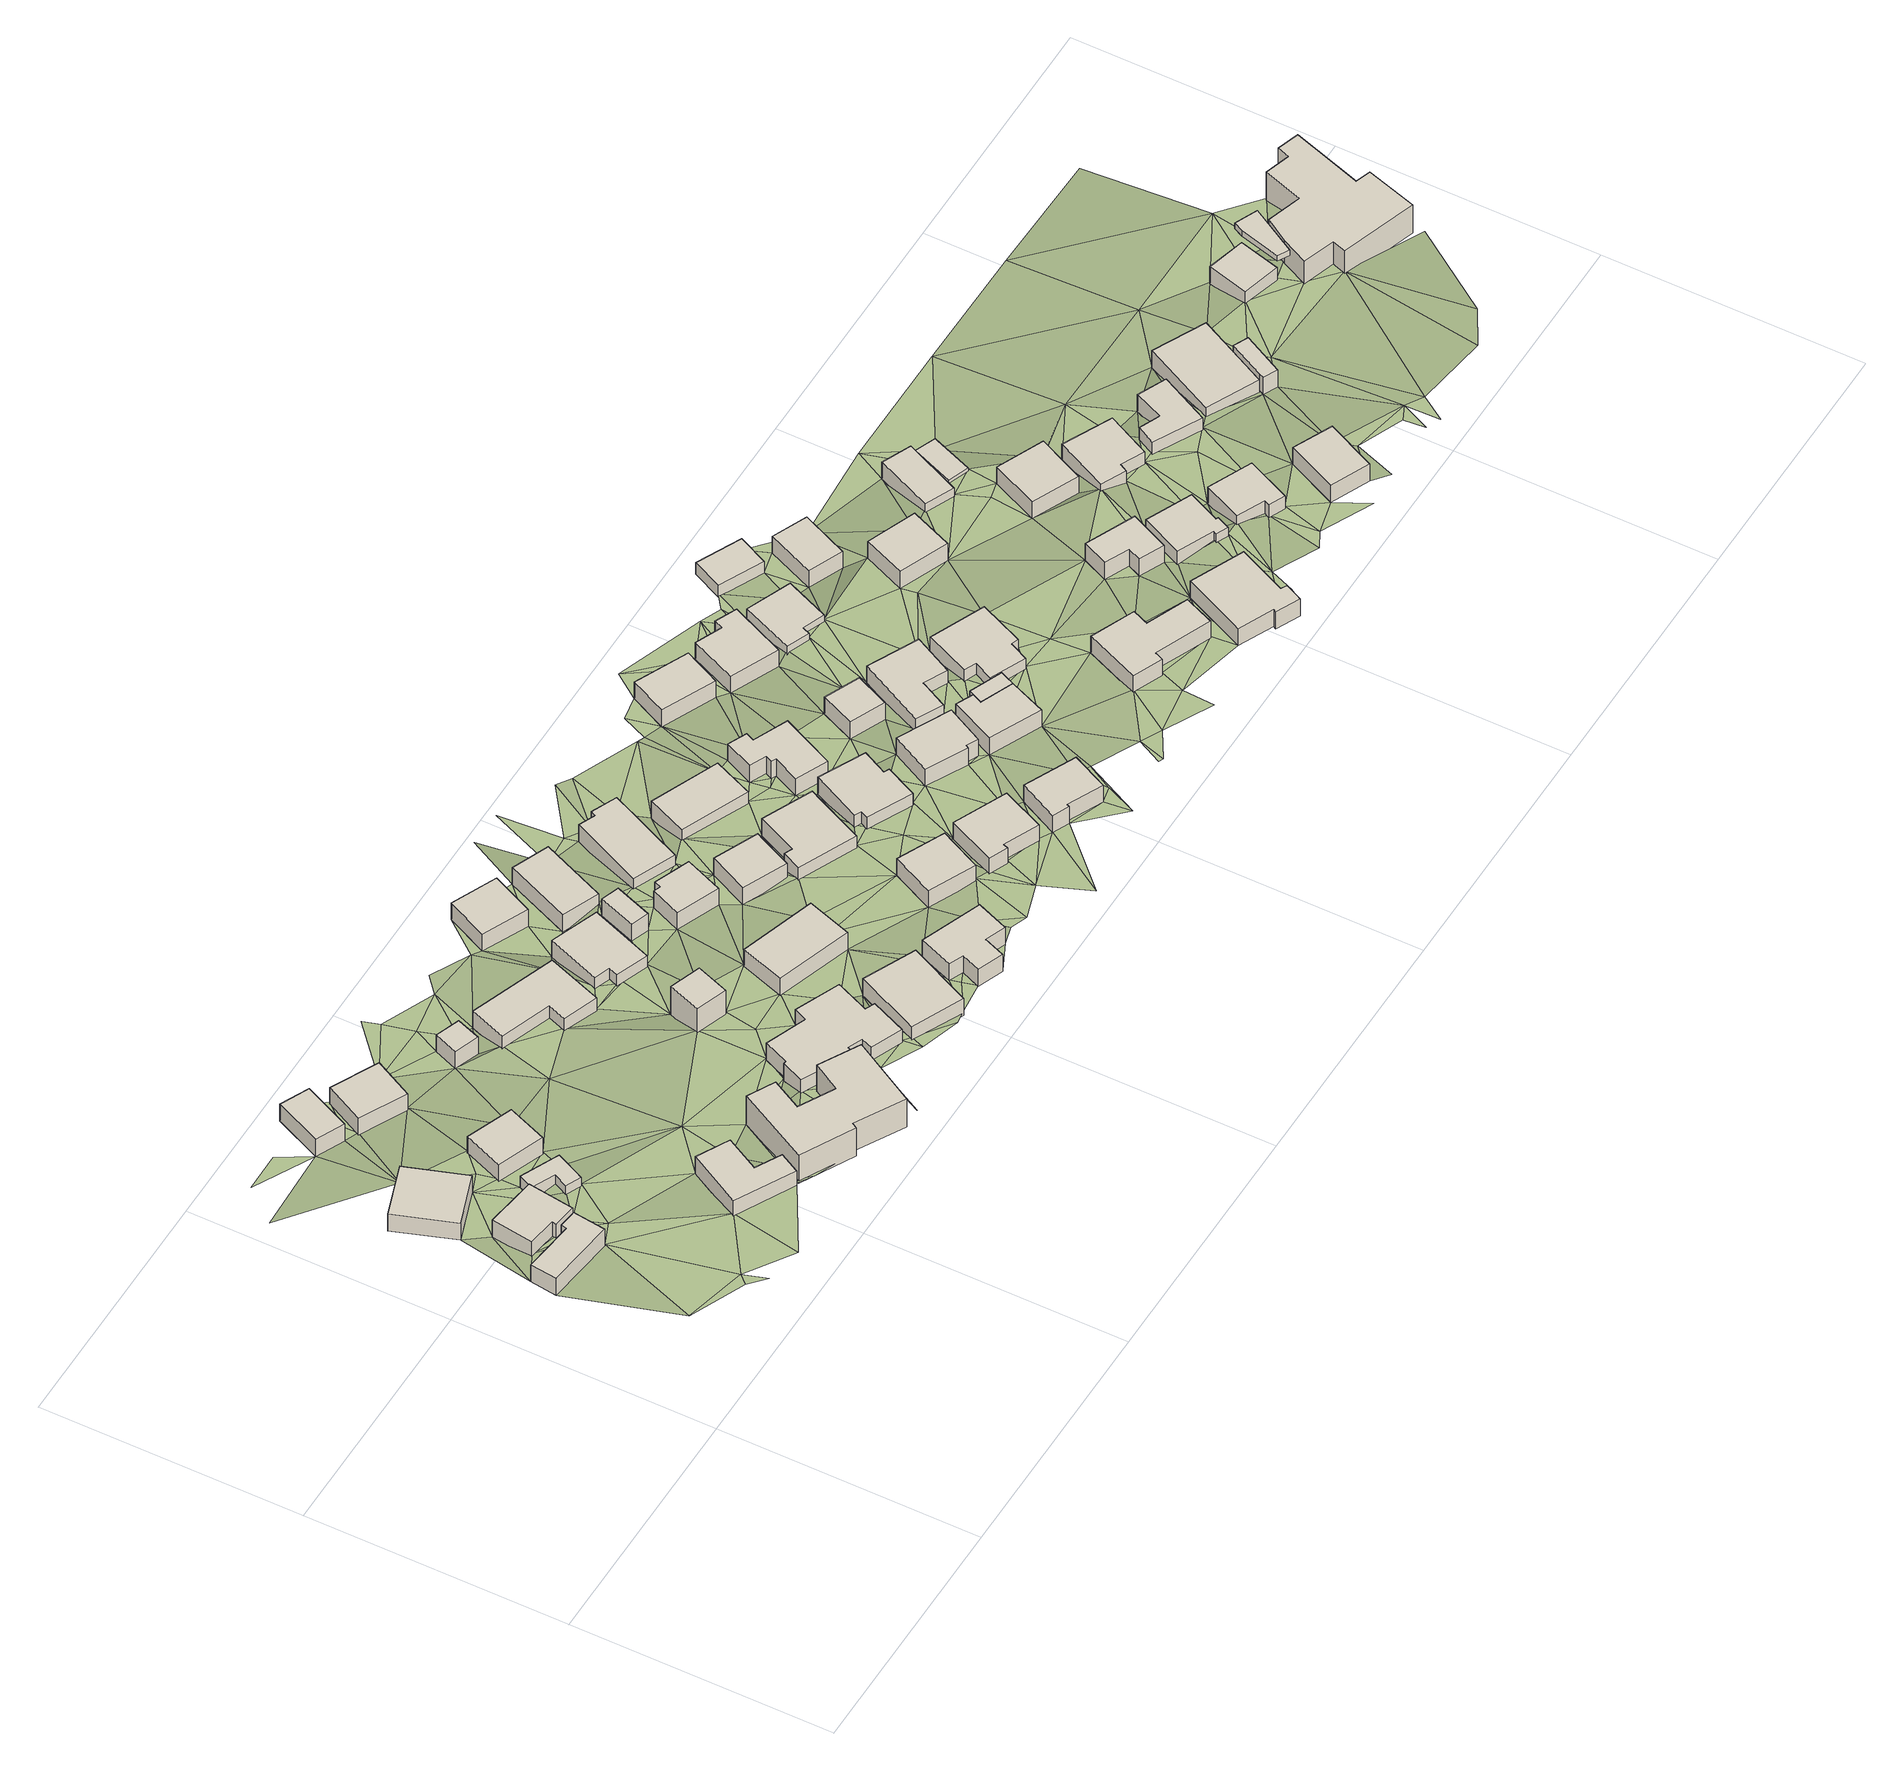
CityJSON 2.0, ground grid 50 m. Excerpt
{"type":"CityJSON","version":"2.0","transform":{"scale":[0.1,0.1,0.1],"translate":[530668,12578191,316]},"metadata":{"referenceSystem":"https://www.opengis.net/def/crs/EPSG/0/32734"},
"CityObjects":{
"building1":{"type":"Building","attributes":{"address":"Mamre Cape Town","building":"house","building:levels":"1","building_height":4.1,"plus_code":"4FRWFFQF+GR7","ground_height":185.86,"roof_height":189.96},"geometry":[{"type":"Solid","lod":"1","boundaries":[[[[0,1,2,3]],[[1,4,5,2]],[[4,6,7,5]],[[6,8,9,7]],[[8,10,11,9]],[[10,0,3,11]],[[3,2,5,7,9,11]],[[10,8,6,4,1,0]]]]}]},
"building2":{"type":"Building","attributes":{"address":"52 Main Road Mamre 7347 Cape Town","building":"house","building:levels":"1","building_height":4.1,"plus_code":"4FRWFFQF+HR5","ground_height":184.88,"roof_height":188.98},"geometry":[{"type":"Solid","lod":"1","boundaries":[[[[12,13,14,15]],[[13,16,17,14]],[[16,18,19,17]],[[18,20,21,19]],[[20,22,23,21]],[[22,12,15,23]],[[15,14,17,19,21,23]],[[22,20,18,16,13,12]]]]}]},
"building3":{"type":"Building","attributes":{"address":"54 Main Road Mamre 7347 Cape Town","building":"house","building:levels":"1","building_height":4.1,"plus_code":"4FRWFFQF+JR7","ground_height":184.88,"roof_height":188.98},"geometry":[{"type":"Solid","lod":"1","boundaries":[[[[24,25,26,27]],[[25,28,29,26]],[[28,30,31,29]],[[30,24,27,31]],[[27,26,29,31]],[[30,28,25,24]]]]}]},
"building4":{"type":"Building","attributes":{"building":"cabin","building:levels":"1","building_height":2.8,"plus_code":"4FRWFFQF+HV5","ground_height":184.88,"roof_height":187.68},"geometry":[{"type":"Solid","lod":"1","boundaries":[[[[32,33,34,35]],[[33,36,37,34]],[[36,38,39,37]],[[38,40,41,39]],[[40,42,43,41]],[[42,32,35,43]],[[35,34,37,39,41,43]],[[42,40,38,36,33,32]]]]}]},
"building5":{"type":"Building","attributes":{"address":"36 Liedeman Street Mamre 7347 Cape Town","building":"house","building:levels":"1","building_height":4.1,"plus_code":"4FRWFFQF+PV2","ground_height":183.24,"roof_height":187.34},"geometry":[{"type":"Solid","lod":"1","boundaries":[[[[44,45,46,47]],[[45,48,49,46]],[[48,50,51,49]],[[50,44,47,51]],[[47,46,49,51]],[[50,48,45,44]]]]}]},
"building6":{"type":"Building","attributes":{"address":"Surgery 3 Poskantoor Square Mamre 7347 Cape Town","building":"civic","building:levels":"1","amenity":"doctors","operator":"Dr. M.E. Petersen","building_height":4.1,"plus_code":"4FRWFFQF+FW9","ground_height":185.92,"roof_height":190.02},"geometry":[{"type":"Solid","lod":"1","boundaries":[[[[52,53,54,55]],[[53,56,57,54]],[[56,58,59,57]],[[58,60,61,59]],[[60,62,63,61]],[[62,52,55,63]],[[55,54,57,59,61,63]],[[62,60,58,56,53,52]]]]}]},
"building7":{"type":"Building","attributes":{"address":"Mamre Burial Society Association 4 Poskantoor Square Mamre 7347 Cape Town","building":"civic","building:levels":"1","amenity":"mortuary","building_height":4.1,"plus_code":"4FRWFFQF+HVX","ground_height":184.32,"roof_height":188.42},"geometry":[{"type":"Solid","lod":"1","boundaries":[[[[64,65,66,67]],[[65,68,69,66]],[[68,70,71,69]],[[70,64,67,71]],[[67,66,69,71]],[[70,68,65,64]]]]}]},
"building8":{"type":"Building","attributes":{"address":"35 Liedeman Street Mamre 7347 Cape Town","building":"house","building:levels":"1","building_height":4.1,"plus_code":"4FRWFFQF+MWJ","ground_height":182.58,"roof_height":186.68},"geometry":[{"type":"Solid","lod":"1","boundaries":[[[[72,73,74,75]],[[73,76,77,74]],[[76,78,79,77]],[[78,72,75,79]],[[75,74,77,79]],[[78,76,73,72]]]]}]},
"building9":{"type":"Building","attributes":{"address":"3 Poskantoor Square Mamre 7347 Cape Town","building":"house","building:levels":"2","building_height":6.9,"plus_code":"4FRWFFQG+C2J","ground_height":185.92,"roof_height":192.82},"geometry":[{"type":"Solid","lod":"1","boundaries":[[[[80,81,82,83]],[[81,84,85,82]],[[84,86,87,85]],[[86,88,89,87]],[[88,90,91,89]],[[90,92,93,91]],[[92,94,95,93]],[[94,96,97,95]],[[96,98,99,97]],[[98,80,83,99]],[[83,82,85,87,89,91,93,95,97,99]],[[98,96,94,92,90,88,86,84,81,80]]]]}]},
"building10":{"type":"Building","attributes":{"address":"34 Liedeman Street Mamre 7347 Cape Town","building":"house","building:levels":"1","building_height":4.1,"plus_code":"4FRWFFQF+MX4","ground_height":182.58,"roof_height":186.68},"geometry":[{"type":"Solid","lod":"1","boundaries":[[[[100,101,102,103]],[[101,104,105,102]],[[104,106,107,105]],[[106,100,103,107]],[[103,102,105,107]],[[106,104,101,100]]]]}]},
"building11":{"type":"Building","attributes":{"address":"33 Liedeman Street Mamre 7347 Cape Town","building":"house","building:levels":"1","building_height":4.1,"plus_code":"4FRWFFQG+J2H","ground_height":182.58,"roof_height":186.68},"geometry":[{"type":"Solid","lod":"1","boundaries":[[[[108,109,110,111]],[[109,112,113,110]],[[112,114,115,113]],[[114,116,117,115]],[[116,118,119,117]],[[118,108,111,119]],[[111,110,113,115,117,119]],[[118,116,114,112,109,108]]]]}]},
"building12":{"type":"Building","attributes":{"address":"1 Poskantoor Square Mamre 7347 Cape Town","building":"house","building:levels":"1","building_height":4.1,"plus_code":"4FRWFFQG+F34","ground_height":185.46,"roof_height":189.56},"geometry":[{"type":"Solid","lod":"1","boundaries":[[[[120,121,122,123]],[[121,124,125,122]],[[124,126,127,125]],[[126,128,129,127]],[[128,130,131,129]],[[130,132,133,131]],[[132,134,135,133]],[[134,136,137,135]],[[136,138,139,137]],[[138,140,141,139]],[[140,142,143,141]],[[142,144,145,143]],[[144,146,147,145]],[[146,120,123,147]],[[123,122,125,127,129,131,133,135,137,139,141,143,145,147]],[[146,144,142,140,138,136,134,132,130,128,126,124,121,120]]]]}]},
"building13":{"type":"Building","attributes":{"address":"2 Poskantoor Square Mamre 7347 Cape Town","building":"house","building:levels":"2","building_height":6.9,"plus_code":"4FRWFFQG+G3W","ground_height":184.01,"roof_height":190.91},"geometry":[{"type":"Solid","lod":"1","boundaries":[[[[148,149,150,151]],[[149,152,153,150]],[[152,154,155,153]],[[154,148,151,155]],[[151,150,153,155]],[[154,152,149,148]]]]}]},
"building14":{"type":"Building","attributes":{"address":"6 Jonas Street Mamre 7347 Cape Town","building":"house","building:levels":"1","building_height":4.1,"plus_code":"4FRWFFQG+C5J","ground_height":185.46,"roof_height":189.56},"geometry":[{"type":"Solid","lod":"1","boundaries":[[[[156,157,158,159]],[[157,160,161,158]],[[160,162,163,161]],[[162,156,159,163]],[[159,158,161,163]],[[162,160,157,156]]]]}]},
"building15":{"type":"Building","attributes":{"address":"32 Liedeman Street Mamre 7347 Cape Town","building":"house","building:levels":"1","building_height":4.1,"plus_code":"4FRWFFQG+J4C","ground_height":182.04,"roof_height":186.14},"geometry":[{"type":"Solid","lod":"1","boundaries":[[[[164,165,166,167]],[[165,168,169,166]],[[168,170,171,169]],[[170,172,173,171]],[[172,174,175,173]],[[174,164,167,175]],[[167,166,169,171,173,175]],[[174,172,170,168,165,164]]]]}]},
"building16":{"type":"Building","attributes":{"address":"8 Kaap Street Mamre 7347 Cape Town","building":"house","building:levels":"1","building_height":4.1,"plus_code":"4FRWFFQG+M3X","ground_height":182.04,"roof_height":186.14},"geometry":[{"type":"Solid","lod":"1","boundaries":[[[[176,177,178,179]],[[177,180,181,178]],[[180,182,183,181]],[[182,176,179,183]],[[179,178,181,183]],[[182,180,177,176]]]]}]},
"building17":{"type":"Building","attributes":{"address":"25 Liedeman Street Mamre 7347 Cape Town","building":"house","building:levels":"1","building_height":4.1,"plus_code":"4FRWFFQG+G56","ground_height":185.46,"roof_height":189.56},"geometry":[{"type":"Solid","lod":"1","boundaries":[[[[184,185,186,187]],[[185,188,189,186]],[[188,190,191,189]],[[190,184,187,191]],[[187,186,189,191]],[[190,188,185,184]]]]}]},
"building18":{"type":"Building","attributes":{"address":"Liedeman Street Mamre 7347 Cape Town","building":"garage","building:levels":"1","building_height":4.1,"plus_code":"4FRWFFQG+J48","ground_height":183.99,"roof_height":188.09},"geometry":[{"type":"Solid","lod":"1","boundaries":[[[[192,193,194,195]],[[193,196,197,194]],[[196,198,199,197]],[[198,192,195,199]],[[195,194,197,199]],[[198,196,193,192]]]]}]},
"building19":{"type":"Building","attributes":{"address":"5 Jonas Street Mamre 7347 Cape Town","building":"house","building:levels":"1","building_height":4.1,"plus_code":"4FRWFFQG+C67","ground_height":186.46,"roof_height":190.56},"geometry":[{"type":"Solid","lod":"1","boundaries":[[[[200,201,202,203]],[[201,204,205,202]],[[204,206,207,205]],[[206,208,209,207]],[[208,210,211,209]],[[210,212,213,211]],[[212,214,215,213]],[[214,200,203,215]],[[203,202,205,207,209,211,213,215]],[[214,212,210,208,206,204,201,200]]]]}]},
"building20":{"type":"Building","attributes":{"address":"9 Kaap Street Mamre 7347 Cape Town","building":"house","building:levels":"1","building_height":4.1,"plus_code":"4FRWFFQG+M49","ground_height":181.92,"roof_height":186.02},"geometry":[{"type":"Solid","lod":"1","boundaries":[[[[216,217,218,219]],[[217,220,221,218]],[[220,222,223,221]],[[222,216,219,223]],[[219,218,221,223]],[[222,220,217,216]]]]}]},
"building21":{"type":"Building","attributes":{"address":"31 Liedeman Street Mamre 7347 Cape Town","building":"house","building:levels":"1","building_height":4.1,"plus_code":"4FRWFFQG+H5V","ground_height":183.99,"roof_height":188.09},"geometry":[{"type":"Solid","lod":"1","boundaries":[[[[224,225,226,227]],[[225,228,229,226]],[[228,230,231,229]],[[230,232,233,231]],[[232,234,235,233]],[[234,224,227,235]],[[227,226,229,231,233,235]],[[234,232,230,228,225,224]]]]}]},
"building22":{"type":"Building","attributes":{"address":"Liedeman Street Mamre 7347 Cape Town","building":"house","building:levels":"1","building_height":4.1,"plus_code":"4FRWFFQG+H67","ground_height":183.99,"roof_height":188.09},"geometry":[{"type":"Solid","lod":"1","boundaries":[[[[236,237,238,239]],[[237,240,241,238]],[[240,242,243,241]],[[242,236,239,243]],[[239,238,241,243]],[[242,240,237,236]]]]}]},
"building23":{"type":"Building","attributes":{"address":"10 Kaap Street Mamre 7347 Cape Town","building":"house","building:levels":"1","building_height":4.1,"plus_code":"4FRWFFQG+J6R","ground_height":181.92,"roof_height":186.02},"geometry":[{"type":"Solid","lod":"1","boundaries":[[[[244,245,246,247]],[[245,248,249,246]],[[248,250,251,249]],[[250,252,253,251]],[[252,254,255,253]],[[254,244,247,255]],[[247,246,249,251,253,255]],[[254,252,250,248,245,244]]]]}]},
"building24":{"type":"Building","attributes":{"address":"23 Liedeman Street Mamre 7347 Cape Town","building":"house","building:levels":"1","building_height":4.1,"plus_code":"4FRWFFQG+F77","ground_height":185.51,"roof_height":189.61},"geometry":[{"type":"Solid","lod":"1","boundaries":[[[[256,257,258,259]],[[257,260,261,258]],[[260,262,263,261]],[[262,256,259,263]],[[259,258,261,263]],[[262,260,257,256]]]]}]},
"building25":{"type":"Building","attributes":{"address":"28 Liedeman Street Mamre 7347 Cape Town","building":"house","building:levels":"1","building_height":4.1,"plus_code":"4FRWFFQG+G7R","ground_height":183.72,"roof_height":187.82},"geometry":[{"type":"Solid","lod":"1","boundaries":[[[[264,265,266,267]],[[265,268,269,266]],[[268,270,271,269]],[[270,272,273,271]],[[272,274,275,273]],[[274,264,267,275]],[[267,266,269,271,273,275]],[[274,272,270,268,265,264]]]]}]},
"building26":{"type":"Building","attributes":{"address":"11 Kaap Street Mamre 7347 Cape Town","building":"house","building:levels":"1","building_height":4.1,"plus_code":"4FRWFFQG+J7C","ground_height":181.92,"roof_height":186.02},"geometry":[{"type":"Solid","lod":"1","boundaries":[[[[276,277,278,279]],[[277,280,281,278]],[[280,282,283,281]],[[282,276,279,283]],[[279,278,281,283]],[[282,280,277,276]]]]}]},
"building27":{"type":"Building","attributes":{"address":"21 Liedeman Street Mamre 7347 Cape Town","building":"house","building:levels":"1","building_height":4.1,"plus_code":"4FRWFFQG+C8V","ground_height":185.51,"roof_height":189.61},"geometry":[{"type":"Solid","lod":"1","boundaries":[[[[284,285,286,287]],[[285,288,289,286]],[[288,290,291,289]],[[290,292,293,291]],[[292,294,295,293]],[[294,284,287,295]],[[287,286,289,291,293,295]],[[294,292,290,288,285,284]]]]}]},
"building28":{"type":"Building","attributes":{"address":"26 Liedeman Street Mamre 7347 Cape Town","building":"house","building:levels":"1","building_height":4.1,"plus_code":"4FRWFFQG+G8V","ground_height":183.72,"roof_height":187.82},"geometry":[{"type":"Solid","lod":"1","boundaries":[[[[296,297,298,299]],[[297,300,301,298]],[[300,302,303,301]],[[302,304,305,303]],[[304,306,307,305]],[[306,308,309,307]],[[308,310,311,309]],[[310,296,299,311]],[[299,298,301,303,305,307,309,311]],[[310,308,306,304,302,300,297,296]]]]}]},
"building29":{"type":"Building","attributes":{"address":"19 Liedeman Street Mamre 7347 Cape Town","building":"house","building:levels":"1","building_height":4.1,"plus_code":"4FRWFFQG+C9G","ground_height":186.45,"roof_height":190.55},"geometry":[{"type":"Solid","lod":"1","boundaries":[[[[312,313,314,315]],[[313,316,317,314]],[[316,318,319,317]],[[318,320,321,319]],[[320,322,323,321]],[[322,312,315,323]],[[315,314,317,319,321,323]],[[322,320,318,316,313,312]]]]}]},
"building30":{"type":"Building","attributes":{"address":"12 Kaap Street Mamre 7347 Cape Town","building":"house","building:levels":"1","building_height":4.1,"plus_code":"4FRWFFQG+H8W","ground_height":183.72,"roof_height":187.82},"geometry":[{"type":"Solid","lod":"1","boundaries":[[[[324,325,326,327]],[[325,328,329,326]],[[328,330,331,329]],[[330,332,333,331]],[[332,334,335,333]],[[334,336,337,335]],[[336,338,339,337]],[[338,340,341,339]],[[340,342,343,341]],[[342,324,327,343]],[[327,326,329,331,333,335,337,339,341,343]],[[342,340,338,336,334,332,330,328,325,324]]]]}]},
"building31":{"type":"Building","attributes":{"address":"24 Liedeman Street Mamre 7347 Cape Town","building":"house","building:levels":"1","building_height":4.1,"plus_code":"4FRWFFQG+G98","ground_height":185.51,"roof_height":189.61},"geometry":[{"type":"Solid","lod":"1","boundaries":[[[[344,345,346,347]],[[345,348,349,346]],[[348,350,351,349]],[[350,352,353,351]],[[352,354,355,353]],[[354,344,347,355]],[[347,346,349,351,353,355]],[[354,352,350,348,345,344]]]]}]},
"building32":{"type":"Building","attributes":{"address":"Mamre 7347 Cape Town","building":"house","building:levels":"1","building_height":4.1,"plus_code":"4FRWFFQG+M9C","ground_height":181.6,"roof_height":185.7},"geometry":[{"type":"Solid","lod":"1","boundaries":[[[[356,357,358,359]],[[357,360,361,358]],[[360,362,363,361]],[[362,356,359,363]],[[359,358,361,363]],[[362,360,357,356]]]]}]},
"building33":{"type":"Building","attributes":{"address":"13 Kaap Street Mamre 7347 Cape Town","building":"house","building:levels":"1","building_height":4.1,"plus_code":"4FRWFFQG+H9H","ground_height":184.01,"roof_height":188.11},"geometry":[{"type":"Solid","lod":"1","boundaries":[[[[364,365,366,367]],[[365,368,369,366]],[[368,370,371,369]],[[370,364,367,371]],[[367,366,369,371]],[[370,368,365,364]]]]}]},
"building34":{"type":"Building","attributes":{"address":"22 Liedeman Street Mamre 7347 Cape Town","building":"house","building:levels":"1","building_height":4.1,"plus_code":"4FRWFFQG+FCV","ground_height":185.53,"roof_height":189.63},"geometry":[{"type":"Solid","lod":"1","boundaries":[[[[372,373,374,375]],[[373,376,377,374]],[[376,378,379,377]],[[378,380,381,379]],[[380,382,383,381]],[[382,372,375,383]],[[375,374,377,379,381,383]],[[382,380,378,376,373,372]]]]}]},
"building35":{"type":"Building","attributes":{"building":"garage","building:levels":"1","building_height":4.1,"plus_code":"4FRWFFQG+GC5","ground_height":185.53,"roof_height":189.63},"geometry":[{"type":"Solid","lod":"1","boundaries":[[[[376,373,374,377]],[[373,372,375,374]],[[372,384,385,375]],[[384,386,387,385]],[[386,376,377,387]],[[377,374,375,385,387]],[[386,384,372,373,376]]]]}]},
"building36":{"type":"Building","attributes":{"address":"14 Kaap Street Mamre 7347 Cape Town","building":"house","building:levels":"1","building_height":4.1,"plus_code":"4FRWFFQG+HC4","ground_height":184.01,"roof_height":188.11},"geometry":[{"type":"Solid","lod":"1","boundaries":[[[[388,389,390,391]],[[389,392,393,390]],[[392,394,395,393]],[[394,396,397,395]],[[396,398,399,397]],[[398,388,391,399]],[[391,390,393,395,397,399]],[[398,396,394,392,389,388]]]]}]},
"building37":{"type":"Building","attributes":{"address":"Mamre 7347 Cape Town","building":"house","building:levels":"1","building_height":4.1,"plus_code":"4FRWFFQG+MC6","ground_height":181.6,"roof_height":185.7},"geometry":[{"type":"Solid","lod":"1","boundaries":[[[[400,401,402,403]],[[401,404,405,402]],[[404,406,407,405]],[[406,408,409,407]],[[408,410,411,409]],[[410,400,403,411]],[[403,402,405,407,409,411]],[[410,408,406,404,401,400]]]]}]},
"building38":{"type":"Building","attributes":{"address":"15 Kaap Street Mamre 7347 Cape Town","building":"house","building:levels":"1","building_height":4.1,"plus_code":"4FRWFFQG+GFP","ground_height":183.59,"roof_height":187.69},"geometry":[{"type":"Solid","lod":"1","boundaries":[[[[412,413,414,415]],[[413,416,417,414]],[[416,418,419,417]],[[418,420,421,419]],[[420,422,423,421]],[[422,424,425,423]],[[424,426,427,425]],[[426,412,415,427]],[[415,414,417,419,421,423,425,427]],[[426,424,422,420,418,416,413,412]]]]}]},
"building39":{"type":"Building","attributes":{"address":"Mamre 7347 Cape Town","building":"house","building:levels":"1","building_height":4.1,"plus_code":"4FRWFFQG+JCX","ground_height":180.91,"roof_height":185.01},"geometry":[{"type":"Solid","lod":"1","boundaries":[[[[428,429,430,431]],[[429,432,433,430]],[[432,434,435,433]],[[434,436,437,435]],[[436,438,439,437]],[[438,428,431,439]],[[431,430,433,435,437,439]],[[438,436,434,432,429,428]]]]}]},
"building40":{"type":"Building","attributes":{"address":"18 Liedeman Street Mamre 7347 Cape Town","building":"house","building:levels":"1","building_height":4.1,"plus_code":"4FRWFFQG+CGW","ground_height":185.73,"roof_height":189.83},"geometry":[{"type":"Solid","lod":"1","boundaries":[[[[440,441,442,443]],[[441,444,445,442]],[[444,446,447,445]],[[446,448,449,447]],[[448,450,451,449]],[[450,452,453,451]],[[452,454,455,453]],[[454,440,443,455]],[[443,442,445,447,449,451,453,455]],[[454,452,450,448,446,444,441,440]]]]}]},
"building41":{"type":"Building","attributes":{"building":"cabin","building:levels":"1","building_height":2.8,"plus_code":"4FRWFFQG+MFW","ground_height":180.91,"roof_height":183.71},"geometry":[{"type":"Solid","lod":"1","boundaries":[[[[456,457,458,459]],[[457,460,461,458]],[[460,462,463,461]],[[462,456,459,463]],[[459,458,461,463]],[[462,460,457,456]]]]}]},
"building42":{"type":"Building","attributes":{"building":"house","building:levels":"1","building_height":4.1,"plus_code":"4FRWFFQG+MG7","ground_height":180.91,"roof_height":185.01},"geometry":[{"type":"Solid","lod":"1","boundaries":[[[[464,465,466,467]],[[465,468,469,466]],[[468,470,471,469]],[[470,464,467,471]],[[467,466,469,471]],[[470,468,465,464]]]]}]},
"building43":{"type":"Building","attributes":{"address":"16 Liedeman Street Mamre 7347 Cape Town","building":"house","building:levels":"1","building_height":4.1,"plus_code":"4FRWFFQG+CJ2","ground_height":186.08,"roof_height":190.18},"geometry":[{"type":"Solid","lod":"1","boundaries":[[[[472,473,474,475]],[[473,476,477,474]],[[476,478,479,477]],[[478,480,481,479]],[[480,482,483,481]],[[482,484,485,483]],[[484,486,487,485]],[[486,472,475,487]],[[475,474,477,479,481,483,485,487]],[[486,484,482,480,478,476,473,472]]]]}]},
"building44":{"type":"Building","attributes":{"address":"Mamre 7347 Cape Town","building":"house","building:levels":"1","building_height":4.1,"plus_code":"4FRWFFQG+JG5","ground_height":183.59,"roof_height":187.69},"geometry":[{"type":"Solid","lod":"1","boundaries":[[[[488,489,490,491]],[[489,492,493,490]],[[492,494,495,493]],[[494,488,491,495]],[[491,490,493,495]],[[494,492,489,488]]]]}]},
"building45":{"type":"Building","attributes":{"address":"16 Kaap Street Mamre 7347 Cape Town","building":"yes","building:levels":"1","building_height":4.1,"plus_code":"4FRWFFQG+FJJ","ground_height":185.03,"roof_height":189.13},"geometry":[{"type":"Solid","lod":"1","boundaries":[[[[496,497,498,499]],[[497,500,501,498]],[[500,502,503,501]],[[502,504,505,503]],[[504,506,507,505]],[[506,496,499,507]],[[499,498,501,503,505,507]],[[506,504,502,500,497,496]]]]}]},
"building46":{"type":"Building","attributes":{"address":"17 Kaap Street Mamre 7347 Cape Town","building":"house","building:levels":"1","building_height":4.1,"plus_code":"4FRWFFQG+FJ9","ground_height":183.63,"roof_height":187.73},"geometry":[{"type":"Solid","lod":"1","boundaries":[[[[508,509,510,511]],[[509,512,513,510]],[[512,514,515,513]],[[514,516,517,515]],[[516,518,519,517]],[[518,520,521,519]],[[520,522,523,521]],[[522,508,511,523]],[[511,510,513,515,517,519,521,523]],[[522,520,518,516,514,512,509,508]]]]}]},
"building47":{"type":"Building","attributes":{"address":"Mamre 7347 Cape Town","building":"house","building:levels":"1","building_height":4.1,"plus_code":"4FRWFFQG+JJM","ground_height":180.53,"roof_height":184.63},"geometry":[{"type":"Solid","lod":"1","boundaries":[[[[524,525,526,527]],[[525,528,529,526]],[[528,530,531,529]],[[530,524,527,531]],[[527,526,529,531]],[[530,528,525,524]]]]}]},
"building48":{"type":"Building","attributes":{"address":"Mamre 7347 Cape Town","building":"house","building:levels":"1","building_height":4.1,"plus_code":"4FRWFFQG+HJ9","ground_height":183.1,"roof_height":187.2},"geometry":[{"type":"Solid","lod":"1","boundaries":[[[[532,533,534,535]],[[533,536,537,534]],[[536,538,539,537]],[[538,532,535,539]],[[535,534,537,539]],[[538,536,533,532]]]]}]},
"building49":{"type":"Building","attributes":{"building":"cabin","building:levels":"1","building_height":2.8,"plus_code":"4FRWFFQG+JJH","ground_height":180.53,"roof_height":183.33},"geometry":[{"type":"Solid","lod":"1","boundaries":[[[[540,541,542,543]],[[541,544,545,542]],[[544,546,547,545]],[[546,540,543,547]],[[543,542,545,547]],[[546,544,541,540]]]]}]},
"building50":{"type":"Building","attributes":{"address":"18 Kaap Street Mamre 7347 Cape Town","building":"house","building:levels":"1","building_height":4.1,"plus_code":"4FRWFFQG+CMX","ground_height":183.63,"roof_height":187.73},"geometry":[{"type":"Solid","lod":"1","boundaries":[[[[548,549,550,551]],[[549,552,553,550]],[[552,554,555,553]],[[554,556,557,555]],[[556,558,559,557]],[[558,548,551,559]],[[551,550,553,555,557,559]],[[558,556,554,552,549,548]]]]}]},
"building51":{"type":"Building","attributes":{"address":"Mamre 7347 Cape Town","building":"house","building:levels":"1","building_height":4.1,"plus_code":"4FRWFFQG+GMQ","ground_height":181.94,"roof_height":186.04},"geometry":[{"type":"Solid","lod":"1","boundaries":[[[[560,561,562,563]],[[561,564,565,562]],[[564,566,567,565]],[[566,568,569,567]],[[568,570,571,569]],[[570,560,563,571]],[[563,562,565,567,569,571]],[[570,568,566,564,561,560]]]]}]},
"building52":{"type":"Building","attributes":{"address":"19 Kaap Street Mamre 7347 Cape Town","building":"house","building:levels":"1","building_height":4.1,"plus_code":"4FRWFFQG+CP9","ground_height":185.15,"roof_height":189.25},"geometry":[{"type":"Solid","lod":"1","boundaries":[[[[572,573,574,575]],[[573,576,577,574]],[[576,578,579,577]],[[578,572,575,579]],[[575,574,577,579]],[[578,576,573,572]]]]}]},
"building53":{"type":"Building","attributes":{"address":"21 Mamre 7347 Cape Town","building":"house","building:levels":"1","building_height":4.1,"plus_code":"4FRWFFQG+GP9","ground_height":181.94,"roof_height":186.04},"geometry":[{"type":"Solid","lod":"1","boundaries":[[[[580,581,582,583]],[[581,584,585,582]],[[584,586,587,585]],[[586,588,589,587]],[[588,590,591,589]],[[590,580,583,591]],[[583,582,585,587,589,591]],[[590,588,586,584,581,580]]]]}]},
"building54":{"type":"Building","attributes":{"address":"43 Mamre 7347 Cape Town","building":"house","building:levels":"1","building_height":4.1,"plus_code":"4FRWFFQG+GRC","ground_height":181.1,"roof_height":185.2},"geometry":[{"type":"Solid","lod":"1","boundaries":[[[[592,593,594,595]],[[593,596,597,594]],[[596,598,599,597]],[[598,600,601,599]],[[600,592,595,601]],[[595,594,597,599,601]],[[600,598,596,593,592]]]]}]},
"building55":{"type":"Building","attributes":{"building":"garage","building:levels":"1","building_height":4.1,"plus_code":"4FRWFFQG+FRV","ground_height":182.75,"roof_height":186.85},"geometry":[{"type":"Solid","lod":"1","boundaries":[[[[602,603,604,605]],[[603,606,607,604]],[[606,608,609,607]],[[608,610,611,609]],[[610,602,605,611]],[[605,604,607,609,611]],[[610,608,606,603,602]]]]}]},
"building56":{"type":"Building","attributes":{"address":"Mamre 7347 Cape Town","building":"house","building:levels":"1","building_height":4.1,"plus_code":"4FRWFFQG+GVQ","ground_height":180.88,"roof_height":184.98},"geometry":[{"type":"Solid","lod":"1","boundaries":[[[[612,613,614,615]],[[613,616,617,614]],[[616,618,619,617]],[[618,612,615,619]],[[615,614,617,619]],[[618,616,613,612]]]]}]},
"building57":{"type":"Building","attributes":{"building":"roof","building:levels":"1","building_height":1.3,"min_height":2.8,"plus_code":"4FRWFFQG+GWM","ground_height":182.52,"roof_height":187.92,"bottom_roof_height":186.62},"geometry":[{"type":"Solid","lod":"1","boundaries":[[[[620,621,622,623]],[[621,624,625,622]],[[624,626,627,625]],[[626,628,629,627]],[[628,620,623,629]],[[623,622,625,627,629]],[[628,626,624,621,620]]]]}]},
"building58":{"type":"Building","attributes":{"address":"8 Gousblom Avenue Mamre 7347 Cape Town","building":"house","building:levels":"2","building_height":6.9,"plus_code":"4FRWFFQG+GX6","ground_height":180.54,"roof_height":187.44},"geometry":[{"type":"Solid","lod":"1","boundaries":[[[[630,631,632,633]],[[631,634,635,632]],[[634,636,637,635]],[[636,638,639,637]],[[638,640,641,639]],[[640,642,643,641]],[[642,644,645,643]],[[644,646,647,645]],[[646,648,649,647]],[[648,650,651,649]],[[650,652,653,651]],[[652,654,655,653]],[[654,630,633,655]],[[633,632,635,637,639,641,643,645,647,649,651,653,655]],[[654,652,650,648,646,644,642,640,638,636,634,631,630]]]]}]},
"terrain1":{"type":"TINRelief","geometry":[{"type":"CompositeSurface","lod":"1","boundaries":[[[656,657,10]],[[658,656,659]],[[8,660,22]],[[660,8,661]],[[658,657,656]],[[22,662,8]],[[658,659,663]],[[660,661,664]],[[664,665,660]],[[665,666,660]],[[665,664,667]],[[24,662,22]],[[665,667,668]],[[669,667,657]],[[658,670,657]],[[667,669,668]],[[658,671,670]],[[44,672,25]],[[20,24,22]],[[657,670,669]],[[20,668,33]],[[673,668,669]],[[33,668,674]],[[675,44,676]],[[32,24,20]],[[673,674,668]],[[677,25,24]],[[32,20,33]],[[32,678,24]],[[674,679,33]],[[678,677,24]],[[670,62,669]],[[680,670,671]],[[44,25,45]],[[681,25,677]],[[673,669,62]],[[677,678,681]],[[32,682,678]],[[25,683,45]],[[682,32,42]],[[681,684,25]],[[683,25,684]],[[685,45,683]],[[42,673,686]],[[45,685,48]],[[686,673,62]],[[687,680,688]],[[683,689,685]],[[690,680,687]],[[682,42,686]],[[690,60,691]],[[689,48,685]],[[684,681,68]],[[688,692,687]],[[60,686,62]],[[687,80,690]],[[60,690,80]],[[682,693,68]],[[682,686,693]],[[80,686,60]],[[100,684,68]],[[100,76,684]],[[68,693,100]],[[98,694,695]],[[696,686,80]],[[106,76,100]],[[695,694,697]],[[698,80,98]],[[100,693,699]],[[700,76,106]],[[686,701,693]],[[702,695,697]],[[703,76,700]],[[76,703,704]],[[699,101,100]],[[98,695,698]],[[696,80,698]],[[705,699,693]],[[104,700,106]],[[696,701,686]],[[118,101,699]],[[706,695,702]],[[707,708,709]],[[118,104,101]],[[710,711,708]],[[696,698,712]],[[701,705,693]],[[709,706,702]],[[713,700,104]],[[700,713,703]],[[714,699,705]],[[711,709,708]],[[104,118,713]],[[711,715,709]],[[709,715,706]],[[706,716,717]],[[716,706,715]],[[696,718,701]],[[715,711,719]],[[705,701,152]],[[696,720,718]],[[705,152,721]],[[696,722,720]],[[723,719,711]],[[701,718,724]],[[713,118,725]],[[726,719,723]],[[721,152,727]],[[728,725,118]],[[718,720,729]],[[719,726,730]],[[724,718,729]],[[726,723,731]],[[732,713,725]],[[733,721,734]],[[721,733,728]],[[727,734,721]],[[734,735,733]],[[720,142,729]],[[736,152,737]],[[726,160,730]],[[727,152,736]],[[731,738,726]],[[739,730,160]],[[737,724,740]],[[728,733,174]],[[740,724,729]],[[727,736,734]],[[142,739,160]],[[725,728,182]],[[174,182,728]],[[725,182,180]],[[184,729,142]],[[737,224,736]],[[176,182,174]],[[224,737,740]],[[142,160,184]],[[738,741,742]],[[742,743,738]],[[743,744,738]],[[736,193,192]],[[176,174,745]],[[192,746,736]],[[745,174,746]],[[193,736,224]],[[744,184,160]],[[747,742,741]],[[747,743,742]],[[746,192,198]],[[744,743,748]],[[749,745,746]],[[740,225,224]],[[744,748,184]],[[176,745,750]],[[224,234,193]],[[749,746,198]],[[196,193,234]],[[177,176,750]],[[185,236,740]],[[196,749,198]],[[225,740,236]],[[751,752,753]],[[754,185,184]],[[230,196,234]],[[184,748,260]],[[749,196,755]],[[234,232,230]],[[184,260,754]],[[755,196,230]],[[755,220,749]],[[214,260,748]],[[756,214,753]],[[185,754,257]],[[236,242,225]],[[185,757,236]],[[758,755,230]],[[759,228,225]],[[225,242,759]],[[758,230,228]],[[760,214,756]],[[220,761,750]],[[260,257,754]],[[242,228,759]],[[762,236,757]],[[252,220,755]],[[257,757,185]],[[228,242,758]],[[763,260,214]],[[214,760,763]],[[764,762,757]],[[252,765,220]],[[242,766,758]],[[220,765,767]],[[762,764,240]],[[763,760,768]],[[240,766,242]],[[764,769,240]],[[757,257,770]],[[765,252,248]],[[250,248,252]],[[766,277,758]],[[771,763,768]],[[268,240,769]],[[268,766,240]],[[245,758,277]],[[771,768,772]],[[763,771,256]],[[248,773,765]],[[770,257,774]],[[257,256,774]],[[768,775,316]],[[268,776,766]],[[777,772,768]],[[256,771,288]],[[778,248,245]],[[779,770,774]],[[779,780,770]],[[772,777,781]],[[256,288,774]],[[248,778,773]],[[770,780,265]],[[777,768,316]],[[779,782,780]],[[776,268,332]],[[775,318,316]],[[265,332,268]],[[783,779,774]],[[783,774,288]],[[784,245,277]],[[780,304,265]],[[784,778,245]],[[776,332,785]],[[265,304,332]],[[785,324,776]],[[313,777,316]],[[345,783,288]],[[324,786,776]],[[277,786,784]],[[345,288,285]],[[285,777,313]],[[332,330,785]],[[324,785,328]],[[304,334,332]],[[328,785,330]],[[324,328,325]],[[342,786,324]],[[318,322,320]],[[783,345,787]],[[302,334,304]],[[322,318,788]],[[778,784,789]],[[302,790,787]],[[345,285,348]],[[786,789,784]],[[342,791,786]],[[380,285,313]],[[344,787,345]],[[788,792,322]],[[789,786,791]],[[302,787,344]],[[791,342,340]],[[302,364,334]],[[340,338,336]],[[348,285,380]],[[322,792,312]],[[380,313,312]],[[792,788,793]],[[336,334,364]],[[364,302,344]],[[794,789,791]],[[350,348,352]],[[793,312,792]],[[352,348,380]],[[791,340,357]],[[791,795,794]],[[340,336,400]],[[364,344,365]],[[364,370,336]],[[344,354,796]],[[365,344,796]],[[352,380,378]],[[382,380,312]],[[312,793,382]],[[357,340,400]],[[378,354,352]],[[400,336,370]],[[354,797,796]],[[798,799,800]],[[382,793,798]],[[354,378,797]],[[796,388,365]],[[798,800,801]],[[802,795,360]],[[797,378,386]],[[386,378,376]],[[803,370,368]],[[360,357,400]],[[400,370,401]],[[388,368,365]],[[401,370,803]],[[804,797,386]],[[805,797,804]],[[400,410,360]],[[388,803,368]],[[802,360,410]],[[806,382,798]],[[806,798,801]],[[386,384,807]],[[386,808,804]],[[386,807,808]],[[809,372,382]],[[401,803,810]],[[811,803,388]],[[410,812,802]],[[372,809,384]],[[807,813,808]],[[810,803,811]],[[801,814,815]],[[801,815,806]],[[807,384,809]],[[410,408,816]],[[804,808,412]],[[806,454,382]],[[809,382,454]],[[410,816,812]],[[816,408,406]],[[810,817,401]],[[398,804,412]],[[388,398,818]],[[818,811,388]],[[406,812,816]],[[815,819,806]],[[404,401,817]],[[404,812,406]],[[811,818,820]],[[809,821,822]],[[812,404,823]],[[821,809,824]],[[823,404,817]],[[454,824,809]],[[819,815,825]],[[412,826,398]],[[823,817,827]],[[818,398,488]],[[819,825,828]],[[821,824,829]],[[817,436,827]],[[825,815,473]],[[454,452,824]],[[412,829,826]],[[826,488,398]],[[818,468,436]],[[827,436,457]],[[818,470,468]],[[452,830,831]],[[494,818,488]],[[468,457,436]],[[824,452,500]],[[829,824,497]],[[470,818,494]],[[472,825,473]],[[826,829,489]],[[831,472,452]],[[457,468,465]],[[831,825,472]],[[488,826,489]],[[824,500,497]],[[457,465,460]],[[472,504,452]],[[497,489,829]],[[452,504,500]],[[464,470,494]],[[460,465,464]],[[502,500,504]],[[506,504,472]],[[492,464,494]],[[832,833,484]],[[834,506,472]],[[472,486,834]],[[833,486,484]],[[835,492,489]],[[489,497,532]],[[836,834,486]],[[837,506,834]],[[835,489,838]],[[486,833,839]],[[530,464,492]],[[532,840,489]],[[837,496,506]],[[834,836,841]],[[840,838,489]],[[486,839,836]],[[530,492,835]],[[497,496,842]],[[497,842,532]],[[839,833,843]],[[844,833,845]],[[844,843,833]],[[496,837,842]],[[464,530,846]],[[843,847,839]],[[840,532,538]],[[848,847,520]],[[538,838,840]],[[532,842,533]],[[844,845,849]],[[847,843,558]],[[850,838,851]],[[538,851,838]],[[852,837,520]],[[842,837,852]],[[850,528,838]],[[558,520,847]],[[844,853,843]],[[854,844,849]],[[528,850,546]],[[530,528,846]],[[849,578,854]],[[538,536,851]],[[533,842,564]],[[849,855,578]],[[520,558,856]],[[852,520,856]],[[544,846,528]],[[546,544,528]],[[536,533,564]],[[851,536,544]],[[852,856,857]],[[854,578,576]],[[556,858,558]],[[558,858,856]],[[556,854,576]],[[856,858,859]],[[536,860,544]],[[861,856,859]],[[860,536,564]],[[846,544,862]],[[561,856,861]],[[863,556,576]],[[556,863,858]],[[858,863,859]],[[860,564,561]],[[864,865,572]],[[572,865,573]],[[861,581,561]],[[581,861,866]],[[862,544,860]],[[860,561,581]],[[606,576,573]],[[576,606,863]],[[863,867,868]],[[869,573,865]],[[606,867,863]],[[581,598,860]],[[870,869,865]],[[606,573,608]],[[868,598,581]],[[608,573,869]],[[867,598,868]],[[606,603,867]],[[869,870,871]],[[872,869,873]],[[862,860,874]],[[598,874,860]],[[608,869,875]],[[869,872,875]],[[608,875,610]],[[876,602,610]],[[874,598,876]],[[877,610,875]],[[874,878,862]],[[876,610,877]],[[872,879,875]],[[880,879,872]],[[881,874,876]],[[875,882,877]],[[877,881,876]],[[875,879,882]],[[883,877,882]],[[884,879,880]],[[878,874,885]],[[885,874,881]],[[886,883,882]],[[886,613,883]],[[882,879,887]],[[885,881,613]],[[888,613,886]],[[889,879,884]],[[885,613,888]],[[890,878,885]],[[891,885,888]],[[891,888,892]]]}]}
},
"vertices":[
[211,327,81],[219,390,81],[219,390,122],[211,327,122],[184,394,81],[184,394,122],[182,383,81],[182,383,122],[82,395,81],[82,395,122],[76,343,81],[76,343,122],
[135,422,72],[190,414,72],[190,414,113],[135,422,113],[189,406,72],[189,406,113],[234,400,72],[234,400,113],[246,489,72],[246,489,113],[146,503,72],[146,503,113],
[217,580,72],[177,695,72],[177,695,113],[217,580,113],[74,660,72],[74,660,113],[114,545,72],[114,545,113],
[265,516,72],[252,487,72],[252,487,100],[265,516,100],[295,467,72],[295,467,100],[282,440,72],[282,440,100],[311,427,72],[311,427,100],[337,483,72],[337,483,100],
[175,852,55],[229,827,55],[229,827,96],[175,852,96],[270,917,55],[270,917,96],[216,942,55],[216,942,96],
[368,172,82],[477,113,82],[477,113,123],[368,172,123],[498,152,82],[498,152,123],[450,178,82],[450,178,123],[485,243,82],[485,243,123],[424,275,82],[424,275,123],
[264,556,66],[352,522,66],[352,522,107],[264,556,107],[382,598,66],[382,598,107],[294,632,66],[294,632,107],
[255,816,49],[343,772,49],[343,772,90],[255,816,90],[381,847,49],[381,847,90],[293,891,49],[293,891,90],
[561,255,82],[487,115,82],[487,115,151],[561,255,151],[587,62,82],[587,62,151],[593,72,82],[593,72,151],[684,21,82],[684,21,151],[754,145,82],[754,145,151],[678,187,82],[678,187,151],[647,134,82],[647,134,151],[581,170,82],[581,170,151],[612,228,82],[612,228,151],
[463,749,49],[510,732,49],[510,732,90],[463,749,90],[527,778,49],[527,778,90],[481,795,49],[481,795,90],
[531,698,49],[628,663,49],[628,663,90],[531,698,90],[615,628,49],[615,628,90],[682,604,49],[682,604,90],[720,709,49],[720,709,90],[557,768,49],[557,768,90],
[707,298,77],[686,250,77],[686,250,118],[707,298,118],[681,251,77],[681,251,118],[662,208,77],[662,208,118],[756,162,77],[756,162,118],[764,175,77],[764,175,118],[791,164,77],[791,164,118],[782,142,77],[782,142,118],[842,117,77],[842,117,118],[871,185,77],[871,185,118],[853,193,77],[853,193,118],[880,257,77],[880,257,118],[795,293,77],[795,293,118],[784,268,77],[784,268,118],
[766,407,63],[789,470,63],[789,470,132],[766,407,132],[730,491,63],[730,491,132],[707,428,63],[707,428,132],
[952,62,77],[1008,184,77],[1008,184,118],[952,62,118],[910,229,77],[910,229,118],[855,106,77],[855,106,118],
[724,631,43],[754,620,43],[754,620,84],[724,631,84],[747,602,43],[747,602,84],[809,579,43],[809,579,84],[854,700,43],[854,700,84],[763,734,43],[763,734,84],
[804,801,43],[841,881,43],[841,881,84],[804,801,84],[756,919,43],[756,919,84],[719,840,43],[719,840,84],
[988,301,77],[1016,386,77],[1016,386,118],[988,301,118],[872,432,77],[872,432,118],[844,348,77],[844,348,118],
[842,627,63],[876,615,63],[876,615,104],[842,627,104],[902,686,63],[902,686,104],[868,698,63],[868,698,104],
[1025,181,87],[1000,116,87],[1000,116,128],[1025,181,128],[1027,105,87],[1027,105,128],[1012,68,87],[1012,68,128],[1061,49,87],[1061,49,128],[1077,90,87],[1077,90,128],[1116,75,87],[1116,75,128],[1140,137,87],[1140,137,128],
[822,746,42],[892,717,42],[892,717,83],[822,746,83],[944,841,42],[944,841,83],[874,870,42],[874,870,83],
[901,574,63],[982,541,63],[982,541,104],[901,574,104],[1011,613,63],[1011,613,104],[943,640,63],[943,640,104],[938,627,63],[938,627,104],[925,632,63],[925,632,104],
[1002,507,63],[1085,469,63],[1085,469,104],[1002,507,104],[1120,544,63],[1120,544,104],[1037,581,63],[1037,581,104],
[1029,649,42],[1095,796,42],[1095,796,83],[1029,649,83],[1047,817,42],[1047,817,83],[1043,807,42],[1043,807,83],[1011,821,42],[1011,821,83],[949,684,42],[949,684,83],
[1259,269,78],[1171,310,78],[1171,310,119],[1259,269,119],[1133,230,78],[1133,230,119],[1221,189,78],[1221,189,119],
[1197,400,60],[1249,513,60],[1249,513,101],[1197,400,101],[1155,556,60],[1155,556,101],[1120,479,60],[1120,479,101],[1105,486,60],[1105,486,101],[1088,450,60],[1088,450,101],
[1243,688,42],[1115,742,42],[1115,742,83],[1243,688,83],[1083,667,42],[1083,667,83],[1211,612,42],[1211,612,83],
[1350,141,78],[1387,223,78],[1387,223,119],[1350,141,119],[1287,268,78],[1287,268,119],[1245,177,78],[1245,177,119],[1280,162,78],[1280,162,119],[1284,171,78],[1284,171,119],
[1325,365,60],[1354,426,60],[1354,426,101],[1325,365,101],[1344,431,60],[1344,431,101],[1367,478,60],[1367,478,101],[1281,520,60],[1281,520,101],[1235,426,60],[1235,426,101],[1248,420,60],[1248,420,101],[1241,406,60],[1241,406,101],
[1505,158,87],[1409,203,87],[1409,203,128],[1505,158,128],[1372,128,87],[1372,128,128],[1403,114,87],[1403,114,128],[1406,119,87],[1406,119,128],[1472,88,87],[1472,88,128],
[1249,631,60],[1280,617,60],[1280,617,101],[1249,631,101],[1274,604,60],[1274,604,101],[1283,600,60],[1283,600,101],[1260,550,60],[1260,550,101],[1320,523,60],[1320,523,101],[1367,625,60],[1367,625,101],[1302,654,60],[1302,654,101],[1309,670,60],[1309,670,101],[1274,686,60],[1274,686,101],
[1406,442,78],[1368,366,78],[1368,366,119],[1406,442,119],[1444,327,78],[1444,327,119],[1447,333,78],[1447,333,119],[1469,322,78],[1469,322,119],[1505,393,78],[1505,393,119],
[1304,827,39],[1404,781,39],[1404,781,80],[1304,827,80],[1437,851,39],[1437,851,80],[1337,897,39],[1337,897,80],
[1412,532,63],[1478,503,63],[1478,503,104],[1412,532,104],[1506,567,63],[1506,567,104],[1440,596,63],[1440,596,104],
[1606,333,78],[1544,359,78],[1544,359,119],[1606,333,119],[1552,378,78],[1552,378,119],[1520,393,78],[1520,393,119],[1480,308,78],[1480,308,119],[1577,263,78],[1577,263,119],
[1618,361,78],[1618,361,119],[1556,387,78],[1556,387,119],
[1535,569,63],[1471,441,63],[1471,441,104],[1535,569,104],[1520,416,63],[1520,416,104],[1547,469,63],[1547,469,104],[1591,448,63],[1591,448,104],[1629,523,63],[1629,523,104],
[1425,764,39],[1515,724,39],[1515,724,80],[1425,764,80],[1561,829,39],[1561,829,80],[1520,847,39],[1520,847,80],[1513,830,39],[1513,830,80],[1463,852,39],[1463,852,80],
[1645,511,59],[1608,426,59],[1608,426,100],[1645,511,100],[1630,416,59],[1630,416,100],[1614,380,59],[1614,380,100],[1680,350,59],[1680,350,100],[1697,386,59],[1697,386,100],[1711,381,59],[1711,381,100],[1748,466,59],[1748,466,100],
[1534,718,32],[1577,701,32],[1577,701,73],[1534,718,73],[1583,716,32],[1583,716,73],[1625,699,32],[1625,699,73],[1660,783,32],[1660,783,73],[1575,818,32],[1575,818,73],
[1715,167,80],[1771,143,80],[1771,143,121],[1715,167,121],[1778,159,80],[1778,159,121],[1884,115,80],[1884,115,121],[1908,172,80],[1908,172,121],[1829,205,80],[1829,205,121],[1842,236,80],[1842,236,121],[1759,271,80],[1759,271,121],
[1608,890,32],[1692,850,32],[1692,850,60],[1608,890,60],[1719,907,32],[1719,907,60],[1635,947,32],[1635,947,60],
[1803,831,32],[1737,860,32],[1737,860,73],[1803,831,73],[1699,770,32],[1699,770,73],[1764,742,32],[1764,742,73],
[1943,186,84],[1888,65,84],[1888,65,125],[1943,186,125],[1954,35,84],[1954,35,125],[1951,29,84],[1951,29,125],[1996,8,84],[1996,8,125],[2012,42,84],[2012,42,125],[2001,48,84],[2001,48,125],[2043,141,84],[2043,141,125],
[1749,625,59],[1842,587,59],[1842,587,100],[1749,625,100],[1875,668,59],[1875,668,100],[1782,705,59],[1782,705,100],
[2034,341,73],[1941,383,73],[1941,383,114],[2034,341,114],[1919,334,73],[1919,334,114],[1965,313,73],[1965,313,114],[1954,288,73],[1954,288,114],[2000,267,73],[2000,267,114],
[2010,248,59],[2079,217,59],[2079,217,100],[2010,248,100],[2076,211,59],[2076,211,100],[2098,201,59],[2098,201,100],[2109,226,59],[2109,226,100],[2105,228,59],[2105,228,100],[2133,289,59],[2133,289,100],[2047,328,59],[2047,328,100],
[1926,676,28],[1980,652,28],[1980,652,69],[1926,676,69],[2028,760,28],[2028,760,69],[1973,784,28],[1973,784,69],
[1995,513,54],[2082,474,54],[2082,474,95],[1995,513,95],[2123,563,54],[2123,563,95],[2035,602,54],[2035,602,95],
[2001,674,28],[2041,659,28],[2041,659,56],[2001,674,56],[2072,739,28],[2072,739,56],[2033,755,28],[2033,755,56],
[2127,201,59],[2179,177,59],[2179,177,100],[2127,201,100],[2174,167,59],[2174,167,100],[2205,153,59],[2205,153,100],[2243,237,59],[2243,237,100],[2161,274,59],[2161,274,100],
[2192,410,42],[2233,494,42],[2233,494,83],[2192,410,83],[2141,538,42],[2141,538,83],[2093,438,42],[2093,438,83],[2140,416,42],[2140,416,83],[2148,431,42],[2148,431,83],
[2323,59,74],[2367,154,74],[2367,154,115],[2323,59,115],[2294,188,74],[2294,188,115],[2250,92,74],[2250,92,115],
[2352,459,42],[2298,483,42],[2298,483,83],[2352,459,83],[2274,428,42],[2274,428,83],[2235,445,42],[2235,445,83],[2217,410,42],[2217,410,83],[2305,364,42],[2305,364,83],
[2431,327,34],[2465,395,34],[2465,395,75],[2431,327,75],[2500,466,34],[2500,466,75],[2402,514,34],[2402,514,75],[2333,374,34],[2333,374,75],
[2465,395,50],[2431,327,50],[2431,327,91],[2465,395,91],[2426,317,50],[2426,317,91],[2452,304,50],[2452,304,91],[2492,382,50],[2492,382,91],
[2666,424,32],[2687,503,32],[2687,503,73],[2666,424,73],[2614,522,32],[2614,522,73],[2593,444,32],[2593,444,73],
[2666,424,89],[2687,412,89],[2687,412,102],[2666,424,102],[2739,502,89],[2739,502,102],[2696,521,89],[2696,521,102],[2687,503,89],[2687,503,102],
[2881,542,28],[2873,518,28],[2873,518,97],[2881,542,97],[2825,533,28],[2825,533,97],[2800,457,28],[2800,457,97],[2734,478,28],[2734,478,97],[2705,433,28],[2705,433,97],[2680,381,28],[2680,381,97],[2742,361,28],[2742,361,97],[2733,334,28],[2733,334,97],[2878,286,28],[2878,286,97],[2908,384,28],[2908,384,97],[2879,394,28],[2879,394,97],[2923,528,28],[2923,528,97],
[133,124,92],[211,327,84],[255,95,92],[239,78,92],[135,422,84],[182,383,84],[114,545,73],[270,50,92],[184,394,84],[189,406,84],[190,414,84],[219,390,84],[234,400,84],[255,345,84],[368,172,92],[344,36,92],[6,845,58],[311,427,84],[282,440,84],[61,910,58],[139,912,55],[255,595,72],[264,556,72],[295,467,84],[477,113,94],[294,632,72],[352,522,72],[255,816,55],[343,772,55],[255,845,55],[505,345,82],[487,115,94],[505,95,94],[293,891,55],[498,152,94],[450,178,94],[587,62,94],[505,595,66],[581,170,94],[662,208,92],[707,298,80],[647,134,92],[681,251,80],[531,698,66],[505,845,49],[707,428,80],[678,187,92],[490,903,49],[480,936,49],[615,628,66],[756,162,92],[684,21,92],[755,95,92],[754,145,92],[717,19,92],[769,118,92],[686,250,80],[591,859,49],[628,663,66],[782,142,92],[791,164,92],[764,175,92],[755,345,80],[842,117,92],[795,293,80],[682,604,63],[784,268,80],[845,80,92],[766,407,80],[703,852,43],[855,106,92],[755,595,63],[720,709,63],[844,348,80],[871,185,92],[924,58,89],[624,887,49],[724,631,63],[747,602,63],[754,620,63],[809,579,63],[789,470,80],[952,62,89],[853,193,92],[872,432,80],[1012,68,89],[1005,95,89],[1000,116,89],[1008,184,89],[822,746,43],[854,700,63],[1027,105,89],[1025,181,89],[892,717,63],[874,870,43],[1077,90,89],[1061,49,89],[1116,75,89],[1005,345,77],[949,684,63],[1153,85,87],[1088,450,77],[1029,649,63],[1005,595,63],[1185,73,87],[947,982,15],[1085,469,77],[1221,189,87],[1105,486,63],[1005,845,42],[1083,667,63],[996,968,42],[1255,95,87],[1120,479,63],[1197,400,78],[1245,177,87],[1280,162,87],[1103,916,42],[1255,345,78],[1293,2,87],[1211,612,60],[1350,141,87],[1131,899,40],[1241,406,78],[1235,426,78],[1284,171,87],[1248,420,78],[1325,365,78],[1255,845,40],[1255,595,60],[1243,688,60],[1354,426,78],[1478,36,87],[1269,840,40],[1344,431,78],[1304,827,40],[1504,95,87],[1532,145,87],[1290,889,40],[1337,897,40],[1471,441,78],[1520,416,78],[1620,101,87],[1596,53,87],[1604,49,87],[1659,81,87],[1372,946,40],[1504,595,63],[1591,448,78],[1547,469,78],[1715,167,87],[1614,380,78],[1608,426,78],[1680,350,80],[1534,718,63],[1577,701,63],[1540,886,39],[1630,416,80],[1750,34,87],[1754,95,87],[1504,845,39],[1575,818,39],[1625,699,63],[1771,143,87],[1583,716,63],[1711,381,80],[1697,386,80],[1581,869,39],[1754,345,80],[1884,115,84],[1754,595,59],[1608,890,39],[1778,159,87],[1748,466,80],[1829,205,87],[1908,172,84],[2040,48,84],[2059,96,84],[2010,248,73],[1926,676,54],[2076,211,84],[2047,328,73],[1980,652,54],[2098,201,84],[2004,595,54],[2079,217,84],[2093,438,73],[2127,201,84],[2174,167,74],[2152,59,74],[2004,845,28],[2109,226,73],[2105,228,73],[2184,76,74],[2001,674,54],[2041,659,54],[2140,416,59],[2179,177,74],[2205,153,74],[2282,29,74],[2192,410,59],[2148,431,59],[2254,345,59],[2217,410,59],[2254,595,42],[2235,445,59],[2254,845,26],[2305,364,59],[2353,34,74],[2388,118,66],[2274,428,59],[2333,374,59],[2352,459,59],[2504,95,66],[2475,81,66],[2479,39,66],[2537,74,66],[2506,27,66],[2504,595,34],[2504,345,50],[2500,466,50],[2593,444,50],[2504,845,22],[2733,334,48],[2682,55,64],[2614,522,34],[2680,381,48],[2666,424,48],[2753,95,64],[2753,595,32],[2705,433,48],[2742,361,48],[2734,478,32],[2880,265,42],[2753,845,9],[2825,533,32],[2800,457,48]
]}
